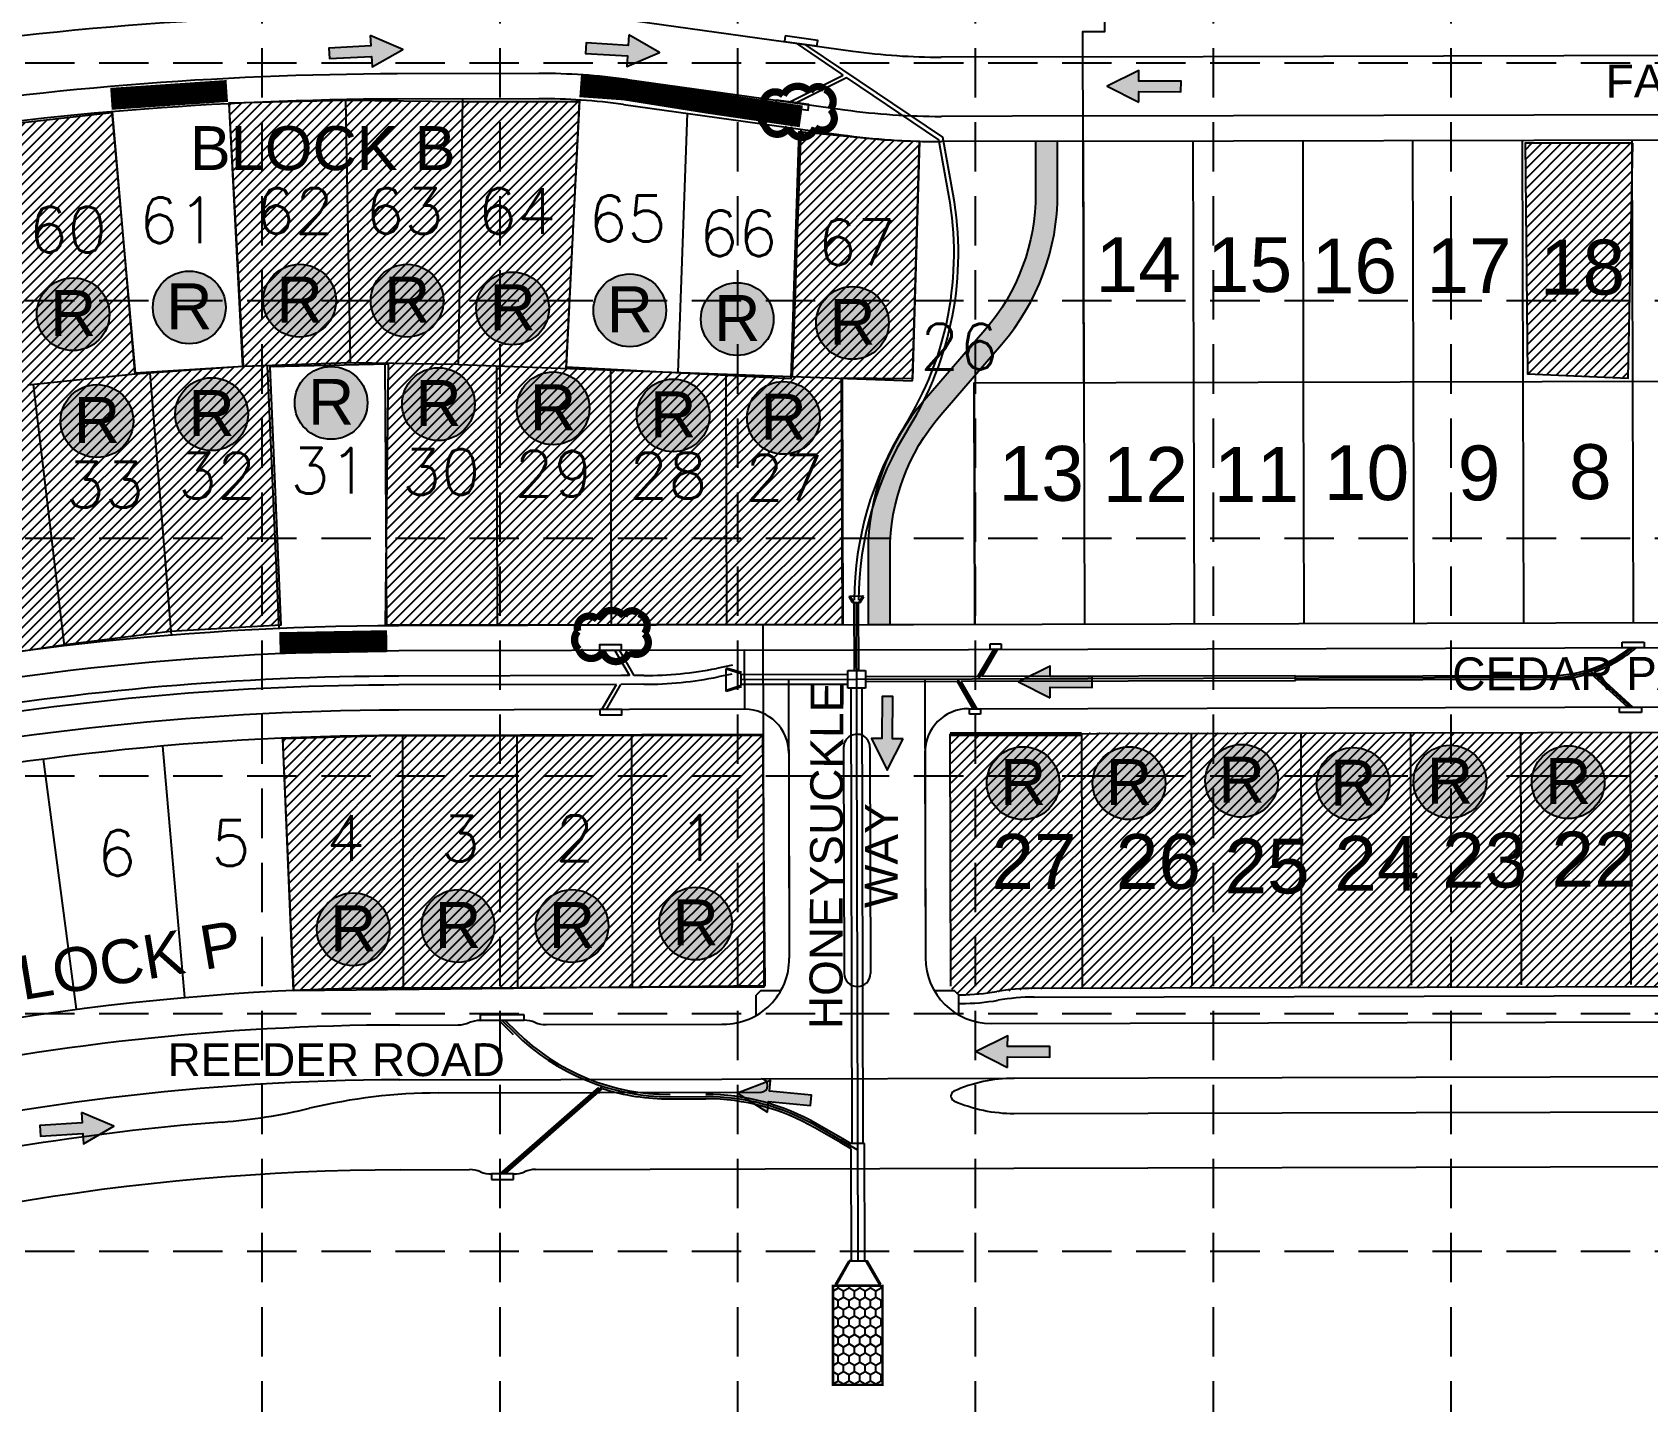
# Model space of a CAD drawing. Header units: feet. Extents: x 5163 to 12107, y -224 to 4120.
# Drawn here: x 7339 to 8075, y 1230 to 1854 of the extents above; entities that cross this region are included whole.
import ezdxf
from ezdxf.enums import TextEntityAlignment as Align

# ---------------------------------------------------------------- set-up
doc = ezdxf.new("R2010")
doc.units = ezdxf.units.FT
for name, pattern in [('2003004C-A$0$BOUNDARY2', [1.3125, 1, -0.0625, 0.0625, -0.0625, 0.0625, -0.0625]), ('ACAD_ISO02W100', [15, 12, -3]), ('HIDDEN', [0.375, 0.25, -0.125])]:
    doc.linetypes.add(name, pattern=pattern)
for name, color, linetype in [('04017_03 CA$0$3A-SD_INLETS', 1, 'Continuous'), ('2003004C-A$0$2-LOT', 15, 'Continuous'), ('2003004C-A$0$2-LOTNO', 15, 'Continuous'), ('2003004C-A$0$2-PVMT', 15, 'Continuous'), ('2003004C-A$0$2-ROW', 15, 'Continuous'), ('2003004C-A$0$2-SD', 15, 'Continuous'), ('2003004C-A$0$2-ST_NM', 15, 'Continuous'), ('2003004C-A$0$3A-BND', 6, '2003004C-A$0$BOUNDARY2'), ('2003004C-A$0$3A-LOT', 2, 'Continuous'), ('2003004C-A$0$3A-LOTNO', 7, 'Continuous'), ('2003004C-A$0$3A-PVMT', 4, 'Continuous'), ('2003004C-A$0$3A-ROW', 3, 'Continuous'), ('2003004C-A$0$3A-SD', 2, 'Continuous'), ('2003004C-A$0$COLOR-SIDEWALK', 35, 'Continuous'), ('2003004C-A$0$INFRA_EX_PVMT', 15, 'Continuous'), ('2003004C-A$0$INFRA_EX_SIDEWALK', 15, 'Continuous'), ('2003004C-A$0$INFRA_FUTURE_PVMT_REEDER', 15, 'Continuous'), ('ARROWS', 7, 'Continuous'), ('BASE', 7, 'Continuous'), ('EROSION BLANKET', 84, 'Continuous'), ('grid', 254, 'Continuous'), ('ROCK DAM', 1, 'Continuous'), ('ryland lots', 7, 'Continuous'), ('SODDED LOTS', 2, 'Continuous')]:
    doc.layers.add(name, color=color, linetype=linetype)
doc.styles.add('2003004C-A$0$L100', font='simplex', dxfattribs={"height": 4})
doc.styles.add('2003004C-A$0$Standard', font='txt')
doc.styles.add('ryland', font='ARIAL.TTF', dxfattribs={"height": 25})
doc.styles.get("Standard").update_dxf_attribs({"font": 'ARIAL.TTF'})
pattern_1 = [(45, (0, 0), (-2.245064030267288, 2.245064030267288), [])]

# ---------------------------------------------------------------- blocks, each defined once
blk = doc.blocks.new('2003004C-A$0$lota')
at = {"style": '2003004C-A$0$Standard'}
blk.add_attdef('LOTDES', text='', height=0.0833, dxfattribs=at).set_placement((0, 0), align=Align.CENTER)
at = {"style": '2003004C-A$0$Standard', "flags": 1}
for tag, p in [('LOTAINF', (-0.03768332663490526, -5.235306872464207e-07)), ('LOTAAC', (-0.03768332663490526, -3.433420090459549e-07)), ('LOTASF', (-0.03768332663490526, -1.631533308454891e-07))]:
    blk.add_attdef(tag, text='', height=1.051100610993672e-07, dxfattribs=at).set_placement(p, align=Align.CENTER)
blk = doc.blocks.new('RYLAND')
h = blk.add_hatch(color=81)
h.paths.add_polyline_path([(1.163803512038626, -1.047574358368308, 1), (-1.408206742229694, -1.047574358368308, 1)])
h.paths.add_polyline_path([(-1.347681687434942, -2.227609507270699), (1.104228271637368, -2.227609507270699), (1.104228271637368, 0.2098904927293006), (-1.347681687434942, 0.2098904927293006)], flags=25)
at = {"color": 5}
blk.add_circle((-0.1222016150955341, -1.047574358368308), 1.286005127134161, dxfattribs=at)
at = {"layer": 'BASE', "color": 5, "style": 'ryland'}
blk.add_text('R', height=1.625, dxfattribs=at).set_placement((-0.1217267078987874, -1.821359507270699), align=Align.CENTER)
blk = doc.blocks.new('arrow')
blk.add_lwpolyline([(-67.00679329302966, -25.35842018353742), (-59.3270347441985, -25.41938721699262), (-59.57091179542658, -56.1384215279777), (-51.89114823905948, -56.19938584448118), (-51.64727869913713, -25.48035696739953), (-43.96752265407486, -25.54132400085473), (-55.30425519266737, -2.410587189246144), (-67.00678578172392, -25.35840795725562)], close=True)
at = {"color": 254}
for points in [[(-43.96751955730906, -25.54132267721434), (-67.00679354271597, -25.35841771446121), (-55.30425158724847, -2.410596210431322), (-67.00679354271597, -25.35841771446121)], [(-59.57090883123692, -56.13841801592571), (-51.89115083610795, -56.19938633684342), (-59.32703554756517, -25.41938603537892), (-51.64727755243712, -25.48035435629663)]]:
    blk.add_solid(points, dxfattribs=at)
blk = doc.blocks.new('A$C70B151BA')
at = {"linetype": 'ACAD_ISO02W100'}
h = blk.add_hatch(dxfattribs=at)
h.set_pattern_fill('HONEY', color=240, scale=24.99999999993634, style=0)
h.set_pattern_definition([(0, (-731.7463080474809, -514.287040605398), (4.687499999988063, 2.706329374993108), [3.124999999992042, -6.249999999984084]), (120, (-731.7463080474809, -514.287040605398), (-4.687499989746124, 2.706329392732665), [3.12499999999204, -6.249999999984079]), (59.99999999999999, (-731.7463080474809, -514.287040605398), (1.024193820029108e-08, 5.412658767725773), [-6.249999999984085, 3.124999999992042])])
h.paths.add_polyline_path([(0.6250096286348708, 0.6249955584835334), (50.62500962850754, 0.6249955584835334), (50.62500962850754, 25.62499555841987), (0.6250096286348708, 25.62499555841987)])
at = {"color": 240, "linetype": 'Continuous', "const_width": 1.249999999996817}
blk.add_lwpolyline([(0.6250096286348708, 0.6249955584835334), (50.62500962850754, 0.6249955584835334), (50.62500962850754, 25.62499555841987), (0.6250096286348708, 25.62499555841987)], close=True, dxfattribs=at)
blk = doc.blocks.new('A$C2EAC1EE0')
at = {"color": 5, "const_width": 6.666666666666666}
blk.add_lwpolyline([(25.59826590347438, 42.92068926587672, 0.5205670505517462), (25.59826590347438, 42.92068926587672, 0.7651954600696135), (6.924983395667368, 33.52034667244152, 0.4178788784126488), (6.809309762840712, 16.60692038683192, 0.6649002420699669), (28.14854059827849, 13.34936974656739, 0.744833174426672), (52.21627637504935, 11.32865990132996, 0.9756416855879776), (67.20933476223945, 26.81631477985502, 0.5205670505517462), (63.47603881958275, 45.47411259466753, 0.5205670505517462), (49.78728156064972, 44.23025792900444, 0.5402640007904789), (25.59826590347438, 42.92068926587672)], format="xyb", close=True, dxfattribs=at)

msp = doc.modelspace()

# ---------------------------------------------------------------- hatches: boundary and pattern name
at = {"layer": '2003004C-A$0$COLOR-SIDEWALK', "linetype": 'Continuous'}
h = msp.add_hatch(color=7, dxfattribs=at)
edge = h.paths.add_edge_path()
edge.add_line((7795.895555653755, 1804.074297541913), (7795.955615923478, 1780.358110183348))
edge.add_arc((7700.955920556068, 1780.117527359243), 94.99999999997863, -40.79776101895328, 0.14509889661582065, ccw=False)
edge.add_line((7772.872876527865, 1718.045380274205), (7745.136324389285, 1685.909736629947))
edge.add_arc((7824.623486252916, 1617.303679325378), 105.0000000000617, 139.2022389810487, 180.1450988965974)
edge.add_line((7719.62382295201, 1617.037771993506), (7719.707792001485, 1583.880649694569))
edge.add_line((7719.707792001485, 1583.880649694569), (7729.707759934885, 1583.90597420236))
edge.add_line((7729.707759934885, 1583.90597420236), (7729.623790885409, 1617.063096501297))
edge.add_arc((7824.623486252902, 1617.303679325359), 95.00000000006128, 139.2022389810384, 180.1450988965899, ccw=False)
edge.add_line((7752.706530281052, 1679.375826410462), (7780.443082419602, 1711.51147005472))
edge.add_arc((7700.955920556112, 1780.117527359325), 104.9999999999787, 319.2022389809833, 360.1450988965657)
edge.add_line((7805.955583856936, 1780.383434691139), (7805.895523587154, 1804.099622049704))
edge.add_line((7805.895523587154, 1804.099622049704), (7795.895555653755, 1804.074297541913))
at = {"layer": 'SODDED LOTS', "linetype": 'Continuous'}
h = msp.add_hatch(dxfattribs=at)
h.set_pattern_fill('ANSI31', color=256, style=0)
h.set_pattern_definition(pattern_1)
h.paths.add_polyline_path([(7305.101022150395, 1567.808486913176), (7268.089448255605, 1804.589534233975), (7322.012996050054, 1811.325137557556), (7375.093992411346, 1817.218785408413), (7385.717028817284, 1698.594651015743), (7435.101528307185, 1701.606562078277), (7428.512254443793, 1821.610948359643), (7481.866498370646, 1822.795736545997), (7534.035072109249, 1822.203337395544), (7587.982123693893, 1822.203337395544), (7582.053882497972, 1701.354001734293), (7684.612570420022, 1696.022409380224), (7688.16950782122, 1808.578167049698), (7726.976899323226, 1804.73506239694), (7742.963829887949, 1804.082997508836), (7739.83054601868, 1695.813038169954), (7707.333565512099, 1696.134559524162), (7707.836839276499, 1583.900778363701), (7499.68588318987, 1583.583697297479), (7501.164774592622, 1702.583182685954), (7447.007542421872, 1701.309811260009), (7452.104700570982, 1583.522918959194), (7401.721006488982, 1580.700382639165), (7353.836725576441, 1574.591881491275), (7306.808439899231, 1567.453162728789)])
h = msp.add_hatch(dxfattribs=at)
h.set_pattern_fill('ANSI31', color=256, style=0)
h.set_pattern_definition(pattern_1)
h.paths.add_polyline_path([(8067.999939420255, 1803.188911639121), (8019.034191504483, 1803.188911639121), (8020.054310871668, 1698.192081762603), (8065.959700685884, 1696.153311902124)])
h = msp.add_hatch(dxfattribs=at)
h.set_pattern_fill('ANSI31', color=256, style=0)
h.set_pattern_definition(pattern_1)
h.paths.add_polyline_path([(7452.888794328288, 1531.814288638459), (7457.732312743037, 1417.142415135324), (7672.710433973445, 1419.376284574299), (7671.592696140675, 1533.30353493111), (7494.617642933599, 1532.931218300673)])
at = {"layer": 'SODDED LOTS', "linetype": 'Continuous', "ltscale": 20}
h = msp.add_hatch(dxfattribs=at)
h.set_pattern_fill('ANSI31', color=256, style=0)
h.set_pattern_definition(pattern_1)
h.paths.add_polyline_path([(8117.266332107771, 1418.995564860175), (7794.668030456291, 1417.884802467597), (7760.733055441349, 1414.874827423831), (7757.008834660053, 1418.372773759475), (7757.550063936214, 1534.729637475859), (8117.262308098318, 1534.5568825386), (8117.175791894319, 1430.400665692403)])

# ---------------------------------------------------------------- linework, layer by layer
at = {"linetype": 'Continuous', "const_width": 2}
msp.add_lwpolyline([(7756.943941586942, 1533.942919174326), (7816.923469097295, 1533.942919174326)], dxfattribs=at)
at = {"layer": '04017_03 CA$0$3A-SD_INLETS', "color": 5}
for points in [[(7681.81719136535, 1852.093376518118), (7681.472497992596, 1849.617253241959), (7696.329237649537, 1847.549093005291), (7696.67393102232, 1850.025216281458)], [(7677.749809566536, 1822.875121859397), (7677.405116193753, 1820.398998583238), (7692.261855850753, 1818.330838346563), (7692.606549223507, 1820.806961622737)], [(7597.317791316746, 1572.144059814207), (7607.317759250145, 1572.169384321969), (7607.311428123183, 1574.669376305326), (7597.311460189783, 1574.64405179755)], [(7597.392508187768, 1542.640374274808), (7607.392476121167, 1542.665698782585), (7607.386144994234, 1545.165690765934), (7597.386177060835, 1545.140366258172)]]:
    msp.add_lwpolyline(points, close=True, dxfattribs=at)
at = {"layer": '2003004C-A$0$2-LOT', "color": 7, "linetype": 'Continuous'}
for p, q in [((7817.624588099046, 1804.12932542339), (7817.903157684865, 1694.129678155841)), ((7867.624427766103, 1804.255947962396), (7867.902997351921, 1694.256300694848)), ((7917.624267433159, 1804.382570501402), (7917.902837018977, 1694.382923233854)), ((7967.624107100215, 1804.509193040409), (7967.902676686033, 1694.50954577286)), ((8017.623946767271, 1804.635815579415), (8017.90251635309, 1694.636168311867)), ((8067.623786434327, 1804.762438118421), (8067.902356020146, 1694.762790850873)), ((7767.903318017838, 1694.00305561698), (8437.901169556339, 1695.699797639507)), ((7767.903318017808, 1694.00305561701), (7768.181887603598, 1584.003408349454)), ((7817.903157684865, 1694.129678156001), (7818.181727270654, 1584.130030888446)), ((7867.902997351921, 1694.256300694993), (7868.18156693771, 1584.256653427437)), ((7917.902837018977, 1694.382923233985), (7918.181406604766, 1584.383275966429)), ((7967.902676686033, 1694.509545772977), (7968.181246271823, 1584.509898505421)), ((8017.90251635309, 1694.636168311969), (8018.181085938879, 1584.636521044413)), ((8067.902356020146, 1694.76279085096), (8068.180925605935, 1584.763143583405)), ((7817.247885998106, 1419.127136873416), (7816.956654158363, 1534.126768107672)), ((7867.247725665162, 1419.253759412415), (7866.956493825419, 1534.253390646671)), ((7917.247565332218, 1419.380381951407), (7916.956333492475, 1534.380013185662)), ((7967.247404999274, 1419.507004490399), (7966.956173159531, 1534.506635724654)), ((8017.247244666331, 1419.633627029398), (8016.956012826588, 1534.633258263653)), ((8067.247084333387, 1419.760249568397), (8066.955852493644, 1534.759880802652))]:
    msp.add_line(p, q, dxfattribs=at)
at = {"layer": '2003004C-A$0$2-PVMT', "color": 7, "linetype": 'Continuous'}
for p, q in [((7817.527088744013, 1842.629201967175), (8429.025127872126, 1844.177795619078)), ((7817.595464915066, 1815.629288546945), (8429.09350404318, 1817.177882198856)), ((7663.359647025471, 1572.237913456578), (7765.359319946321, 1572.496223436145)), ((7663.428023196524, 1545.238000036356), (7663.359647025471, 1572.237913456585)), ((7765.359319946321, 1572.496223436145), (8429.708889582747, 1574.178661416903)), ((7683.393770977826, 1558.788605762093), (7683.715392226877, 1431.789013007845)), ((7745.393572164961, 1558.945617710444), (7745.715193413955, 1431.946024956211)), ((7765.427696117287, 1545.496310015937), (8415.566456855508, 1547.142759707203)), ((7683.478608078964, 1525.288713185124), (7683.715392226877, 1431.789013007845)), ((7708.472196785471, 1527.852016438002), (7708.733039215789, 1424.852346723841)), ((7708.472196785471, 1527.852016438002), (7708.733039215789, 1424.852346723841)), ((7720.472158305667, 1527.882405847362), (7720.733000735985, 1424.882736133201)), ((7720.472158305667, 1527.882405847362), (7720.733000735985, 1424.882736133201)), ((7745.47840926607, 1525.445725133519), (7745.715193413955, 1431.946024956211))]:
    msp.add_line(p, q, dxfattribs=at)
for centre, radius, start, end in [((7765.478345132899, 1525.496374149108), 20, 90.14509889622846, 180.1450988966454), ((7663.478672212135, 1525.238064169527), 20, 0.1450988966453493, 90.14509889622846), ((7714.472177545569, 1527.867211142686), 6.000000000049676, 0.1450988966453493, 180.1450988966454), ((7714.472177545569, 1527.867211142686), 6.000000000049676, 0.1450988966453493, 180.1450988966454), ((7714.733019975887, 1424.867541428524), 6.000000000049667, 180.1450988966454, 0.1450988966453493), ((7714.733019975887, 1424.867541428524), 6.000000000049667, 180.1450988966454, 0.1450988966453493)]:
    msp.add_arc(centre, radius, start, end, dxfattribs=at)
at = {"layer": '2003004C-A$0$2-ROW', "color": 7, "linetype": 'Continuous'}
for p, q in [((7817.624588099046, 1804.129325423521), (8437.62259997055, 1805.699444907063)), ((7681.830464518251, 1583.784726919446), (8438.179739142128, 1585.700150371951)), ((7672.248350963637, 1418.759931510285), (7671.957119123894, 1533.759562744541)), ((7756.956846557878, 1533.974821060881), (8418.306425814284, 1535.649661689291)), ((7757.24807839765, 1418.975189826619), (7756.956846557907, 1533.974821060874)), ((7757.24807839765, 1418.975189826619), (7756.956846557907, 1533.974821060874))]:
    msp.add_line(p, q, dxfattribs=at)
at = {"layer": '2003004C-A$0$2-SD', "color": 5, "linetype": 'Continuous'}
for p, q in [((7710.94580186886, 1596.634894486604), (7711.392447757098, 1596.859633113723)), ((7712.555041405722, 1593.862567714335), (7710.94580186886, 1596.634894486604)), ((7711.392447757098, 1596.859633113723), (7717.202429126424, 1596.874346652752)), ((7713.105935017054, 1593.907712970096), (7711.392447757098, 1596.859633113723)), ((7712.555041405722, 1593.862567714335), (7716.055030182411, 1593.871431292086)), ((7713.105935017054, 1593.907712970096), (7715.503914981644, 1593.913785755758)), ((7713.383544974902, 1562.864566458862), (7713.305039000727, 1593.86446705243)), ((7715.06477102809, 1293.8679615008), (7714.305035794066, 1593.866999503211)), ((7715.383538561582, 1562.869631360416), (7715.305032587406, 1593.869531953991)), ((7715.503914981644, 1593.913785755758), (7717.202429126453, 1596.874346652665)), ((7716.055030182411, 1593.871431292006), (7717.650207561121, 1596.651873118368)), ((7717.650207561092, 1596.651873118462), (7717.202429126424, 1596.874346652752)), ((7775.204657214024, 1575.021164364807), (7780.204641180724, 1575.033826618703)), ((7775.210988340958, 1572.521172381457), (7775.204657214024, 1575.021164364807)), ((7780.204641180724, 1575.033826618703), (7780.210972307657, 1572.533834635353)), ((8063.203733696253, 1575.750510189413), (8073.203701629653, 1575.775834697211)), ((8063.210064823215, 1573.250518206063), (8063.203733696253, 1575.750510189413)), ((8073.203701629653, 1575.775834697211), (8073.210032756615, 1573.275842713861)), ((7769.653400438168, 1560.132058335963), (7776.84264854365, 1572.525304493865)), ((7769.868164209271, 1559.007598608863), (7777.710980324307, 1572.527503508405)), ((7771.39006399957, 1560.136456365057), (7778.579312104965, 1572.529702522945)), ((7780.210972307657, 1572.533834635353), (7775.210988340958, 1572.521172381457)), ((8073.210032756615, 1573.275842713861), (8063.210064823215, 1573.250518206063)), ((7655.116339108528, 1564.036676898715), (7654.893865574239, 1563.588898464062)), ((7654.893865574239, 1553.838898464062), (7654.893865574239, 1563.588898464062)), ((7661.84330737358, 1561.412348471291), (7654.893865574239, 1563.588898464062)), ((7661.885609455931, 1561.984147648684), (7655.116339108528, 1564.036676898715)), ((7661.856872748933, 1556.055746079932), (7661.84330737358, 1561.412348471291)), ((7710.387986383808, 1561.106974718154), (7661.888141906733, 1560.984150855336)), ((7710.383554594911, 1562.85696910652), (7718.383528941631, 1562.877228712758)), ((7710.403814201156, 1554.856994759786), (7710.383554594941, 1562.85696910652)), ((7718.383528941631, 1562.877228712758), (7718.403788547876, 1554.877254366023)), ((7914.390181232564, 1560.498598284845), (7771.390063999599, 1560.136456365064)), ((7914.39587924676, 1558.248605499713), (7914.390181232535, 1560.49859828475)), ((8030.324468590756, 1560.542196300987), (7914.390814345243, 1560.248599086415)), ((8048.778902851744, 1561.704513194069), (8065.813365567039, 1546.257024378137)), ((8048.854123884405, 1562.648759435033), (8066.926729309664, 1546.259843926069)), ((8050.407376698451, 1562.252671096969), (8068.040093052317, 1546.262663473979)), ((7661.856872748933, 1556.055746079932), (7654.893865574239, 1553.838898464062)), ((7655.118604201358, 1553.392252575824), (7654.893865574239, 1553.838898464062)), ((7661.902070386015, 1555.484168491959), (7655.118604201358, 1553.392252575824)), ((7714.393671571393, 1558.867111736261), (7661.893839920987, 1558.734158070321)), ((7710.399382412288, 1556.606989148124), (7661.899537935242, 1556.484165285307)), ((7718.403788547876, 1554.877254366023), (7710.403814201156, 1554.856994759786)), ((7712.429299813695, 1347.358739845062), (7711.903809391137, 1554.860793435953)), ((8030.32668448519, 1559.667199106814), (7714.393671571364, 1558.867111736268)), ((7717.429283780395, 1347.371402098965), (7716.903793357837, 1554.873455689856)), ((7769.653400438139, 1560.13205833597), (7718.390809737612, 1560.002237931883)), ((7760.159128915751, 1557.858007268529), (7718.396507751895, 1557.752245146869)), ((7760.159128915751, 1557.858007268536), (7767.411055177974, 1545.501332791238)), ((7760.368194672541, 1558.983540326539), (7768.279386958631, 1545.503531805793)), ((7914.395879246731, 1558.24860549975), (7761.895792477095, 1557.862405297616)), ((7761.895792477066, 1557.862405297637), (7769.147718739317, 1545.505730820325)), ((8030.328900379624, 1558.792201912642), (7914.39524613411, 1558.49860469807)), ((7765.779394975281, 1545.497200678845), (7770.779378941981, 1545.50986293274)), ((7765.785726102244, 1542.997208695495), (7765.779394975281, 1545.497200678845)), ((7770.779378941981, 1545.50986293274), (7770.785710068943, 1543.009870949383)), ((8061.926745342964, 1546.247181672166), (8071.926713276363, 1546.272506179965)), ((8061.933076469926, 1543.747189688816), (8061.926745342964, 1546.247181672166)), ((8071.926713276363, 1546.272506179965), (8071.933044403326, 1543.772514196615)), ((7770.785710068943, 1543.009870949383), (7765.785726102244, 1542.997208695495)), ((8071.933044403326, 1543.772514196615), (8061.933076469926, 1543.747189688816)), ((7562.899950911786, 1405.982971098027), (7542.900015044928, 1405.932322082503)), ((7542.900015044928, 1405.932322082503), (7542.906346171891, 1403.432330099124)), ((7562.906282038748, 1403.482979114706), (7562.899950911786, 1405.982971098027)), ((7542.906346171891, 1403.432330099124), (7562.906282038748, 1403.482979114706)), ((7551.492105077865, 1403.454073180677), (7557.926122121513, 1397.052561585646)), ((7552.906314105348, 1403.4576546069), (7558.631435922143, 1397.761456812492)), ((7554.320523132803, 1403.461236033152), (7559.336749722774, 1398.470352039338)), ((7551.941658594296, 1333.454987189551), (7595.95857767202, 1371.98893875628)), ((7553.083585659653, 1333.457879072899), (7596.452595143288, 1371.424627903893)), ((7554.225512725039, 1333.46077095627), (7596.946612614527, 1370.860317051498)), ((7595.95857767202, 1371.98893875628), (7597.006789756066, 1372.906580302384)), ((7596.946612614527, 1370.860317051498), (7595.958577672049, 1371.98893875628)), ((7596.452595143288, 1371.424627903893), (7598.709838552808, 1373.40069778882)), ((7596.946612614527, 1370.860317051498), (7598.665755083464, 1372.365314539333)), ((7629.416061062686, 1368.651300163088), (7645.712082384242, 1368.692569167324)), ((7629.418593513459, 1367.651303369748), (7645.714614835015, 1367.692572373984)), ((7707.100894766103, 1347.725661372715), (7695.387854390952, 1354.474087259994)), ((7707.600112209824, 1348.5921381144), (7695.887071834673, 1355.340564001679)), ((7708.099329653545, 1349.458614856085), (7696.386289278395, 1356.207040743364)), ((7708.099329653545, 1349.458614856092), (7707.100894766103, 1347.725661372722)), ((7711.935422897339, 1344.940265459372), (7707.100894766103, 1347.725661372722)), ((7714.936889149394, 1344.365080591968), (7707.600112209824, 1348.592138114407)), ((7711.929568939144, 1347.251836332194), (7708.099329653545, 1349.458614856092)), ((7717.929282177036, 1347.372668324351), (7711.929301417025, 1347.357473619668)), ((7711.929568939144, 1347.251836332194), (7711.929301417025, 1347.357473619668)), ((7718.06476140811, 1293.875558853142), (7717.929282177036, 1347.372668324351)), ((7712.06478064807, 1293.860364148459), (7711.935422897339, 1344.940265459372)), ((7558.083569626353, 1333.470541326795), (7548.083601692924, 1333.445216819033)), ((7548.083601692924, 1333.445216819033), (7548.089932819857, 1330.945224835654)), ((7558.089900753257, 1330.970549343474), (7558.083569626353, 1333.470541326795)), ((7548.089932819857, 1330.945224835654), (7558.089900753257, 1330.970549343474)), ((7704.798145823384, 1283.090408648131), (7710.92816848823, 1293.85748572489)), ((7705.232659604342, 1282.843026809358), (7711.481548816664, 1293.818887009562)), ((7710.92816848823, 1293.85748572489), (7719.201373567892, 1293.878437276726)), ((7711.481548816664, 1293.818887009562), (7710.92816848823, 1293.85748572489)), ((7711.481548816664, 1293.818887009562), (7718.648195835558, 1293.837036248588)), ((7718.648195835558, 1293.837036248617), (7719.201373567921, 1293.878437276755)), ((7724.952596369054, 1282.892966738793), (7718.648195835558, 1293.837036248588)), ((7725.385851616011, 1283.142546166964), (7719.201373567892, 1293.878437276726)), ((7705.232659604342, 1282.843026809358), (7704.798145823384, 1283.090408648131)), ((7705.232659604342, 1282.843026809358), (7724.952596369025, 1282.892966738735)), ((7724.952596369054, 1282.892966738793), (7725.385851616011, 1283.142546166964))]:
    msp.add_line(p, q, dxfattribs=at)
for centre, radius, start, end in [((8030.174737438414, 1619.667006707299), 59.125, 270.1450988962285, 308.2883192703874), ((8030.174737438414, 1619.667006707299), 60, 270.1450988962285, 309.3400663224656), ((8030.174737438414, 1619.667006707299), 60.875, 289.412304429388, 310.3393871603635), ((8030.174737438414, 1619.667006707299), 60.875, 270.1450988962285, 287.795021583599), ((7629.162815984717, 1468.65097949723), 99, 225.145098895657, 270.1450988962285), ((7629.162815984717, 1468.65097949723), 100, 225.145098895657, 270.1450988962285), ((7629.162815984717, 1468.65097949723), 101, 252.4251716528207, 270.1450988962285), ((7645.965327462211, 1268.692889833183), 101, 60.05176001545028, 90.14509889622846), ((7645.965327462211, 1268.692889833183), 100, 60.05176001545028, 90.14509889622846), ((7645.965327462211, 1268.692889833183), 99, 60.05176001545028, 90.14509889622846)]:
    msp.add_arc(centre, radius, start, end, dxfattribs=at)
at = {"layer": '2003004C-A$0$3A-BND', "color": 7, "linetype": 'Continuous'}
msp.add_lwpolyline([(6260.923554798058, 1780.05236986508), (6843.909468744416, 1206.432668465037, -0.1547871269569299), (7506.194829990156, 1418.339407793159), (7672.248350963666, 1418.759931510285), (7671.83049658488, 1583.759402411648), (7768.181887603598, 1584.003408349417), (7767.903318017838, 1694.00305561698), (7817.903157684865, 1694.129678155841), (7817.497965560062, 1854.129165090599), (7827.49793349352, 1854.154489598288), (7827.219363907672, 1964.154136865953), (7856.503425144474, 1964.228297547634), (7856.098233019788, 2124.227784482093), (7906.813915250154, 2124.356219863046), (7906.130153539503, 2394.355354065148), (7976.129929073475, 2394.532625619759), (7975.446167362941, 2664.531759821926)], format="xyb", dxfattribs=at)
at = {"layer": '2003004C-A$0$3A-LOT', "color": 7, "linetype": 'Continuous'}
for p, q in [((7434.703628962627, 1701.412917998401), (7428.481731867912, 1821.251509430978)), ((7483.815396883001, 1703.120195667136), (7481.700407210214, 1823.101555963993)), ((7532.943799327826, 1702.361277268275), (7534.951222802396, 1823.128316571987)), ((7582.025904643117, 1700.615278137775), (7588.252361716761, 1822.915516390472)), ((7385.679115039005, 1698.025060288863), (7375.357607023878, 1817.580346547118)), ((7637.192696388985, 1816.841908114577), (7632.993666507391, 1698.802200493134)), ((7688.969189724448, 1809.63426450071), (7684.960796251369, 1696.953572306455)), ((7739.926029634458, 1694.998292493612), (7743.013979285868, 1804.09481629065)), ((7434.703628962627, 1701.412917998401), (7385.679115039005, 1698.025060288863)), ((7483.815396883001, 1703.120195667136), (7434.703628962627, 1701.412917998401)), ((7451.296566335135, 1582.071734326513), (7446.027638893778, 1701.806575773197)), ((7532.943799327826, 1702.361277268275), (7483.815396883001, 1703.120195667136)), ((7500.345157438191, 1583.313904067472), (7499.548476531549, 1702.877156548791)), ((7532.943799327826, 1702.361277268275), (7739.926029634458, 1694.998292493612)), ((7550.259712274652, 1701.745297803769), (7550.559284460032, 1583.452288051099)), ((7385.679115039005, 1698.025060288863), (7336.79934681172, 1692.960595524317)), ((7353.50899380655, 1574.1050240927), (7339.314782681526, 1693.22122148046)), ((7402.328455120325, 1579.000682566402), (7392.592668569792, 1698.502824039177)), ((7602.264563994599, 1699.895327732156), (7602.55911771371, 1583.583975491652)), ((7654.769462365744, 1698.027569486781), (7655.058949364204, 1583.716929157585)), ((7707.774407388002, 1696.142023067638), (7708.058779411309, 1583.851149048911)), ((7458.046733487776, 1417.208985809557), (7452.940691997879, 1532.095574845443)), ((7507.88887801001, 1418.343697900164), (7507.597646170325, 1533.343329134397)), ((7560.068710686552, 1418.475841181855), (7559.777478846867, 1533.475472416088)), ((7612.248543363094, 1418.607984463546), (7611.957311523409, 1533.60761569778)), ((7408.393584987323, 1413.924510343204), (7398.32222864739, 1528.482651832448)), ((7358.929594391171, 1408.49514771199), (7343.911838991626, 1522.510352938116))]:
    msp.add_line(p, q, dxfattribs=at)
at = {"layer": '2003004C-A$0$3A-PVMT', "color": 7, "linetype": 'Continuous'}
for p, q in [((7613.52382134489, 1859.008025356801), (7712.707479242905, 1845.200978714638)), ((7817.527088744013, 1842.629201967167), (7752.934886912233, 1842.465624870703)), ((7569.573725249531, 1835.001247818174), (7505.140064240055, 1834.838072219834)), ((7609.801132918859, 1832.26589397424), (7708.984790816874, 1818.458847332076)), ((7817.595464915066, 1815.629288546945), (7753.003263083287, 1815.465711450481)), ((7663.359647025471, 1572.237913456578), (7505.806098795088, 1571.838915571039)), ((7663.428023196524, 1545.238000036356), (7505.874474966142, 1544.839002150817))]:
    msp.add_line(p, q, dxfattribs=at)
for centre, radius, start, end in [((7509.107148386742, 268.3430954505675), 1593.500000000038, 90.14509889622846, 108.9310648958289), ((7752.209339763736, 2128.964706163002), 286.4999999999562, 262.0749638519302, 270.1450988962285), ((7509.107148386742, 268.3430954505675), 1566.499999999994, 90.14509889622846, 108.1478459195259), ((7570.299272398028, 1548.502166525868), 286.5, 82.0749638519302, 90.14509889622846), ((7752.209339763736, 2128.964706163009), 313.5, 262.0749638519302, 270.1450988962285), ((7509.107148386742, 268.3430954505675), 1303.499999999994, 90.14509889622846, 116.467189576845), ((7509.107148386742, 268.3430954505675), 1276.499999999994, 90.14509889622846, 115.510251212243)]:
    msp.add_arc(centre, radius, start, end, dxfattribs=at)
at = {"layer": '2003004C-A$0$3A-ROW', "color": 7, "linetype": 'Continuous'}
for p, q in [((7569.602848433395, 1823.501284694757), (7505.169187423657, 1823.33810909641)), ((7608.21554340396, 1820.875726903898), (7707.39920130212, 1807.06868026172)), ((7817.624588098988, 1804.129325423513), (7753.032386267383, 1803.965748327064)), ((7681.830464518251, 1583.784726919446), (7505.776975611108, 1583.338878694456)), ((7671.957119123894, 1533.759562744563), (7505.903598150151, 1533.3390390274))]:
    msp.add_line(p, q, dxfattribs=at)
for centre, radius, start, end in [((7509.107148386742, 268.3430954505675), 1604.999999999994, 90.14509889622846, 109.1185088359397), ((7509.107148386742, 268.3430954505675), 1554.999999999994, 90.14509889622846, 108.2497411142912), ((7570.299272397941, 1548.502166525876), 275, 82.0749638519302, 90.14509889622846), ((7752.209339763795, 2128.964706163009), 325, 262.0749638519302, 270.1450988962285), ((7509.107148386742, 268.3430954505675), 1314.999999999994, 90.14509889622846, 116.7310945633854), ((7509.107148386742, 268.3430954505675), 1264.999999999994, 90.14509889622846, 116.0075435687108)]:
    msp.add_arc(centre, radius, start, end, dxfattribs=at)
at = {"layer": '2003004C-A$0$3A-SD', "color": 5, "linetype": 'Continuous'}
for p, q in [((7707.069663629547, 1835.187461068192), (7686.971659554198, 1848.783581638811)), ((7708.05022540479, 1836.636943253339), (7690.904072660778, 1848.23616271589)), ((7683.688201895071, 1821.980306315672), (7708.189476870175, 1834.279001431649)), ((7686.742153467814, 1821.555175273919), (7709.851060109009, 1833.154955184655)), ((7708.189476870175, 1834.279001431649), (7706.999623502779, 1835.083926626408)), ((7753.699147144449, 1805.906770648486), (7708.120265531586, 1836.74047769513)), ((7751.880106958561, 1804.722679706356), (7709.851060109009, 1833.154955184655)), ((7756.429231721966, 1779.443870116163), (7751.880106958561, 1804.722679706356)), ((7758.397612772067, 1779.798096091363), (7753.699147144449, 1805.906770648486)), ((7604.279229175765, 1572.088294726535), (7610.947859164706, 1560.6051458812)), ((7606.299948638189, 1572.093412115515), (7612.968578627129, 1560.610263270188)), ((7607.112934971548, 1560.595434093302), (7505.835221979069, 1560.338952447608)), ((7610.947859164706, 1560.6051458812), (7607.112934971548, 1560.595434093302)), ((7617.422449405858, 1560.621542514891), (7612.968578627129, 1560.610263270188)), ((7657.886680494295, 1565.357078660694), (7650.496441565076, 1563.897863994316)), ((7657.562731810758, 1561.215885716207), (7651.271287949901, 1559.973629918743)), ((7604.958008207788, 1556.589964003171), (7505.845351782162, 1556.338965274248)), ((7598.345451697416, 1545.069400938846), (7604.958008207817, 1556.589964003164)), ((7600.366171159782, 1545.074518327827), (7606.978727670183, 1556.595081392152)), ((7617.432579208951, 1556.621555341531), (7606.978727670183, 1556.595081392137))]:
    msp.add_line(p, q, dxfattribs=at)
for centre, radius, start, end in [((7609.78484348752, 1753.054034964094), 149, 328.0379645304441, 10.2016444436675), ((7609.78484348752, 1753.054034964094), 151, 328.0379645304441, 10.2016444436675), ((7864.304554795264, 1594.246867120077), 151, 148.0379645304441, 179.7042813685091), ((7864.304554795264, 1594.246867120077), 149, 148.0379645304441, 179.7042813685091), ((7509.107148386596, 268.3430954504802), 1292.000000000068, 90.14509889622846, 99.72931874742964), ((7616.984335420915, 1733.620987762952), 173, 270.1450988962285, 281.1694684548761), ((7509.107148386596, 268.3430954504802), 1288.000000000068, 90.14509889622846, 99.9041230071381), ((7616.984335420915, 1733.620987762952), 177, 270.1450988962285, 281.1694684548761)]:
    msp.add_arc(centre, radius, start, end, dxfattribs=at)
at = {"layer": '2003004C-A$0$COLOR-SIDEWALK', "color": 7, "linetype": 'Continuous'}
msp.add_lwpolyline([(7795.895555653755, 1804.074297541913), (7795.955615923478, 1780.358110183348, -0.1805719958010819), (7772.872876527865, 1718.045380274205), (7745.136324389285, 1685.909736629947, 0.1805719958009901), (7719.62382295201, 1617.037771993506), (7719.707792001485, 1583.880649694569), (7729.707759934885, 1583.90597420236), (7729.623790885409, 1617.063096501297, -0.1805719958010021), (7752.706530281052, 1679.375826410462), (7780.443082419602, 1711.51147005472, 0.1805719958011419), (7805.955583856936, 1780.383434691139), (7805.895523587154, 1804.099622049704)], format="xyb", close=True, dxfattribs=at)
at = {"layer": '2003004C-A$0$INFRA_EX_PVMT', "color": 7, "linetype": 'Continuous'}
for p, q in [((7506.237881653098, 1401.33946230646), (7532.911443296209, 1401.407012005075)), ((7562.906282038748, 1403.482979114677), (7542.906346171891, 1403.432330099153)), ((7572.911314873811, 1401.508310035839), (7652.911058340716, 1401.710906098248)), ((7652.911058340716, 1401.710906098248), (7653.791461950052, 1401.713135684207)), ((7775.791070737585, 1402.022094679356), (8603.140117688745, 1404.117322137259)), ((7506.301192922605, 1376.339542472822), (7652.974369610252, 1376.71098626461)), ((7652.974369610252, 1376.71098626461), (7670.854718706338, 1376.756267513825)), ((7670.854718706338, 1376.756267513825), (7786.15434897854, 1377.04825908882)), ((7786.15434897854, 1377.04825908882), (8585.686411377334, 1379.073041176591))]:
    msp.add_line(p, q, dxfattribs=at)
for centre, radius, start, end in [((7653.715488426649, 1431.71303948445), 30, 270.1450988962285, 0.1450988966453493), ((7775.715097214183, 1432.021998479599), 30, 180.1450988966454, 270.1450988962285), ((7509.107148386742, 268.3430954505748), 1133.000000000106, 90.14509889622846, 114.53654984933), ((7532.878521436069, 1414.406970318523), 13, 270.1450988962285, 292.764963526893), ((7542.939268032031, 1390.432371785704), 13, 90.14509889622846, 112.7649635268931), ((7562.939203898801, 1390.483020801243), 13, 67.52523394818805, 90.14509889622846), ((7572.878393013671, 1414.508268349156), 13, 247.5252339481881, 270.1450988962285), ((7509.107148386742, 268.3430954505748), 1108, 90.14509889622846, 117.4742374166418)]:
    msp.add_arc(centre, radius, start, end, dxfattribs=at)
at = {"layer": '2003004C-A$0$INFRA_EX_SIDEWALK', "color": 7, "linetype": 'Continuous'}
for p, q in [((7670.605674205988, 1416.89719544095), (7668.616689288552, 1414.898110900976)), ((7668.640011371579, 1405.6888466081), (7668.616689288552, 1414.898110900976)), ((7679.814938498428, 1416.920517523977), (7670.605674206017, 1416.897195440979)), ((7749.690904337825, 1417.097475534647), (7758.900168630702, 1417.120797617696)), ((7760.899253170675, 1415.131812700238), (7758.900168630702, 1417.120797617696)), ((7760.899253170675, 1415.131812700223), (7761.899249964015, 1415.134345150975)), ((7760.922575253731, 1405.92254840782), (7760.899253170704, 1415.131812700231)), ((7795.209875312052, 1418.071323310425), (8583.640274831268, 1420.067990893222)), ((7795.220005115261, 1414.071336137065), (8583.65040463439, 1416.068003719847)), ((7760.909382973681, 1411.131825526856), (7761.909379767021, 1411.134357977608))]:
    msp.add_line(p, q, dxfattribs=at)
for centre, radius, start, end in [((7761.65613469205, 1511.134037311756), 96, 270.1450988945609, 279.9323116987277), ((7795.463120390079, 1318.071643976284), 100, 90.14509889622846, 99.93231169872769), ((7795.463120390108, 1318.071643976291), 96, 90.14509889622846, 99.93231169872769), ((7761.65613469205, 1511.134037311756), 100, 270.1450988945609, 279.9323116987277)]:
    msp.add_arc(centre, radius, start, end, dxfattribs=at)
at = {"layer": '2003004C-A$0$INFRA_FUTURE_PVMT_REEDER', "color": 7, "linetype": 'Continuous'}
for p, q in [((7670.854718706338, 1376.756267513825), (7786.154348978482, 1377.04825908882)), ((7523.870384789858, 1370.38401648913), (7670.869913411007, 1370.756286753771)), ((7786.194868190971, 1361.048310395206), (8360.245971172699, 1362.502071220362)), ((7506.405023404601, 1335.339673945717), (7538.078568855475, 1335.419885897812)), ((7558.083569626353, 1333.470541326795), (7548.083601692924, 1333.445216819033)), ((7568.078472566471, 1335.495859420982), (7724.95837602875, 1335.893151328833)), ((7724.95837602875, 1335.893151328812), (8605.790177726187, 1338.12382166498))]:
    msp.add_line(p, q, dxfattribs=at)
for centre, radius, start, end in [((7670.862316058687, 1373.756277133798), 3.000000000002678, 270.1450988962285, 90.14509889622846), ((7786.32655563156, 1309.048477141609), 68, 90.14509889622846, 114.0155631269524), ((7524.516159738734, 1115.384834187076), 255, 90.14509889622846, 103.4602592805982), ((7759.874692919897, 1368.981681286503), 2.5, 119.290688865392, 240.9995089301258), ((7405.803018199105, 1611.375953085182), 255, 274.3984470908191, 283.4602592805982), ((7786.022661537951, 1429.048092342426), 68, 246.2746346661517, 270.1450988962285), ((7509.107148386742, 268.3430954505748), 1092, 94.39844709081912, 114.0644895172898), ((7509.107148386742, 268.3430954505748), 1066.999999999894, 90.14509889622846, 128.9756745581484), ((7538.111490715615, 1322.419927584458), 13, 67.52523394292797, 90.14509889622846), ((7548.050679832842, 1346.445175132481), 13, 247.525233942928, 270.1450988962285), ((7558.050647766271, 1346.470499640229), 13, 270.1450988962285, 292.764963657121), ((7568.111394426611, 1322.495901107526), 13, 90.14509889622846, 112.764963657121)]:
    msp.add_arc(centre, radius, start, end, dxfattribs=at)
at = {"layer": 'EROSION BLANKET', "linetype": 'Continuous', "const_width": 10}
for points in [[(7689.180898536204, 1815.445299997355), (7646.054844687304, 1821.761523683668), (7608.877201615604, 1827.706199445434), (7588.429520640431, 1829.192370914514)], [(7427.673964916972, 1827.036120541607), (7374.670884903222, 1823.444959245206)], [(7500.565224717645, 1576.278308245133), (7451.450621104815, 1575.389404489878)]]:
    msp.add_lwpolyline(points, dxfattribs=at)
at = {"layer": 'grid', "color": 252, "linetype": 'HIDDEN', "ltscale": 90}
for p, q in [((7443.448919192688, 4006.573795112213), (7443.448919192688, 214.4286587880489)), ((7551.782252526053, 4006.573795112213), (7551.782252526053, 214.4286587880489)), ((7660.11558585937, 4006.573795112213), (7660.11558585937, 214.4286587880489)), ((7768.448919192688, 4006.573795112213), (7768.448919192688, 214.4286587880489)), ((7876.782252526053, 4006.573795112213), (7876.782252526053, 214.4286587880489)), ((7985.11558585937, 4006.573795112213), (7985.11558585937, 214.4286587880489)), ((5276.782252526053, 1839.907128445549), (11993.44891919269, 1839.907128445549)), ((5276.782252526053, 1731.573795112214), (11993.44891919269, 1731.573795112214)), ((5276.782252526053, 1623.240461778884), (11993.44891919269, 1623.240461778884)), ((5276.782252526053, 1514.907128445549), (11993.44891919269, 1514.907128445549)), ((5276.782252526053, 1406.573795112214), (11993.44891919269, 1406.573795112214)), ((5276.782252526053, 1298.240461778884), (11993.44891919269, 1298.240461778884))]:
    msp.add_line(p, q, dxfattribs=at)
at = {"layer": 'SODDED LOTS', "linetype": 'Continuous'}
msp.add_lwpolyline([(7322.012996050054, 1811.325137557556), (7375.093992411346, 1817.218785408413), (7385.717028817284, 1698.594651015743), (7435.101528307185, 1701.606562078277), (7428.512254443793, 1821.610948359643), (7481.866498370646, 1822.795736545997), (7534.035072109249, 1822.203337395544), (7587.982123693893, 1822.203337395544), (7582.053882497972, 1701.354001734293), (7684.612570420022, 1696.022409380224), (7688.16950782122, 1808.578167049698), (7726.976899323226, 1804.73506239694), (7742.963829887949, 1804.082997508836), (7739.83054601868, 1695.813038169954), (7707.333565512099, 1696.134559524162), (7707.836839276499, 1583.900778363701), (7499.68588318987, 1583.583697297479), (7501.164774592622, 1702.583182685954), (7447.007542421872, 1701.309811260009), (7452.104700570982, 1583.522918959194), (7401.721006488982, 1580.700382639165), (7353.836725576441, 1574.591881491275), (7306.808439899231, 1567.453162728789)], dxfattribs=at)
for points in [[(8067.999939420255, 1803.188911639121), (8019.034191504483, 1803.188911639121), (8020.054310871668, 1698.192081762603), (8065.959700685884, 1696.153311902124)], [(7452.888794328288, 1531.814288638459), (7457.732312743037, 1417.142415135324), (7672.710433973445, 1419.376284574299), (7671.592696140675, 1533.30353493111), (7494.617642933599, 1532.931218300673)]]:
    msp.add_lwpolyline(points, close=True, dxfattribs=at)

# ---------------------------------------------------------------- block references
at = {"layer": '2003004C-A$0$3A-LOTNO', "color": 7, "linetype": 'Continuous'}
ref = msp.add_blockref('2003004C-A$0$lota', (7458.463696530118, 1761.878704647446), dxfattribs=dict(at, xscale=250, yscale=250, zscale=250))
ref.add_attrib('LOTDES', '62', dxfattribs={"height": 20.82499999999938, "style": '2003004C-A$0$L100'}).set_placement((7458.463696530118, 1761.878704647446), align=Align.CENTER)
ref = msp.add_blockref('2003004C-A$0$lota', (7508.392004773224, 1761.975927485073), dxfattribs=dict(at, xscale=250, yscale=250, zscale=250))
ref.add_attrib('LOTDES', '63', dxfattribs={"height": 20.82499999999938, "style": '2003004C-A$0$L100'}).set_placement((7508.392004773224, 1761.975927485073), align=Align.CENTER)
ref = msp.add_blockref('2003004C-A$0$lota', (7559.631320421788, 1761.873956599695), dxfattribs=dict(at, xscale=250, yscale=250, zscale=250))
ref.add_attrib('LOTDES', '64', dxfattribs={"height": 20.82499999999938, "style": '2003004C-A$0$L100'}).set_placement((7559.631320421788, 1761.873956599695), align=Align.CENTER)
ref = msp.add_blockref('2003004C-A$0$lota', (7354.999828124273, 1753.461423344663), dxfattribs=dict(at, xscale=250, yscale=250, zscale=250))
ref.add_attrib('LOTDES', '60', dxfattribs={"height": 20.82499999999938, "style": '2003004C-A$0$L100'}).set_placement((7354.999828124273, 1753.461423344663), align=Align.CENTER)
ref = msp.add_blockref('2003004C-A$0$lota', (7405.305233852385, 1757.705061641114), dxfattribs=dict(at, xscale=250, yscale=250, zscale=250))
ref.add_attrib('LOTDES', '61', dxfattribs={"height": 20.82499999999938, "style": '2003004C-A$0$L100'}).set_placement((7405.305233852385, 1757.705061641114), align=Align.CENTER)
ref = msp.add_blockref('2003004C-A$0$lota', (7609.969232387928, 1758.493208711589), dxfattribs=dict(at, xscale=250, yscale=250, zscale=250))
ref.add_attrib('LOTDES', '65', dxfattribs={"height": 20.82499999999938, "style": '2003004C-A$0$L100'}).set_placement((7609.969232387928, 1758.493208711589), align=Align.CENTER)
ref = msp.add_blockref('2003004C-A$0$lota', (7660.50618336699, 1751.688755673225), dxfattribs=dict(at, xscale=250, yscale=250, zscale=250))
ref.add_attrib('LOTDES', '66', dxfattribs={"height": 20.82499999999938, "style": '2003004C-A$0$L100'}).set_placement((7660.50618336699, 1751.688755673225), align=Align.CENTER)
ref = msp.add_blockref('2003004C-A$0$lota', (7714.497544846206, 1747.598034132563), dxfattribs=dict(at, xscale=250, yscale=250, zscale=250))
ref.add_attrib('LOTDES', '67', dxfattribs={"height": 20.82499999999938, "style": '2003004C-A$0$L100'}).set_placement((7714.497544846206, 1747.598034132563), align=Align.CENTER)
ref = msp.add_blockref('2003004C-A$0$lota', (7761.173915138759, 1700.075078770358), dxfattribs=dict(at, xscale=250, yscale=250, zscale=250))
ref.add_attrib('LOTDES', '26', dxfattribs={"height": 20.82499999999938, "style": '2003004C-A$0$L100'}).set_placement((7761.173915138759, 1700.075078770358), align=Align.CENTER)
ref = msp.add_blockref('2003004C-A$0$lota', (7474.278035963565, 1643.528878429679), dxfattribs=dict(at, xscale=250, yscale=250, zscale=250))
ref.add_attrib('LOTDES', '31', dxfattribs={"height": 20.82499999999938, "style": '2003004C-A$0$L100'}).set_placement((7474.278035963565, 1643.528878429679), align=Align.CENTER)
ref = msp.add_blockref('2003004C-A$0$lota', (7525.135600161535, 1643.004105147666), dxfattribs=dict(at, xscale=250, yscale=250, zscale=250))
ref.add_attrib('LOTDES', '30', dxfattribs={"height": 20.82499999999938, "style": '2003004C-A$0$L100'}).set_placement((7525.135600161535, 1643.004105147666), align=Align.CENTER)
ref = msp.add_blockref('2003004C-A$0$lota', (7371.847807555256, 1637.127891860349), dxfattribs=dict(at, xscale=250, yscale=250, zscale=250))
ref.add_attrib('LOTDES', '33', dxfattribs={"height": 20.82499999999938, "style": '2003004C-A$0$L100'}).set_placement((7371.847807555256, 1637.127891860349), align=Align.CENTER)
ref = msp.add_blockref('2003004C-A$0$lota', (7423.007101183641, 1641.293378838047), dxfattribs=dict(at, xscale=250, yscale=250, zscale=250))
ref.add_attrib('LOTDES', '32', dxfattribs={"height": 20.82499999999938, "style": '2003004C-A$0$L100'}).set_placement((7423.007101183641, 1641.293378838047), align=Align.CENTER)
ref = msp.add_blockref('2003004C-A$0$lota', (7576.337457484042, 1642.170431246443), dxfattribs=dict(at, xscale=250, yscale=250, zscale=250))
ref.add_attrib('LOTDES', '29', dxfattribs={"height": 20.82499999999938, "style": '2003004C-A$0$L100'}).set_placement((7576.337457484042, 1642.170431246443), align=Align.CENTER)
ref = msp.add_blockref('2003004C-A$0$lota', (7628.587119024887, 1641.307205918863), dxfattribs=dict(at, xscale=250, yscale=250, zscale=250))
ref.add_attrib('LOTDES', '28', dxfattribs={"height": 20.82499999999938, "style": '2003004C-A$0$L100'}).set_placement((7628.587119024887, 1641.307205918863), align=Align.CENTER)
ref = msp.add_blockref('2003004C-A$0$lota', (7681.336686879338, 1640.435722630034), dxfattribs=dict(at, xscale=250, yscale=250, zscale=250))
ref.add_attrib('LOTDES', '27', dxfattribs={"height": 20.82499999999938, "style": '2003004C-A$0$L100'}).set_placement((7681.336686879338, 1640.435722630034), align=Align.CENTER)
ref = msp.add_blockref('2003004C-A$0$lota', (7429.365601772384, 1473.838428910996), dxfattribs=dict(at, xscale=250, yscale=250, zscale=250))
ref.add_attrib('LOTDES', '5', dxfattribs={"height": 20.82499999999938, "style": '2003004C-A$0$L100'}).set_placement((7429.365601772384, 1473.838428910996), align=Align.CENTER)
ref = msp.add_blockref('2003004C-A$0$lota', (7481.59775399213, 1476.147738914267), dxfattribs=dict(at, xscale=250, yscale=250, zscale=250))
ref.add_attrib('LOTDES', '4', dxfattribs={"height": 20.82499999999938, "style": '2003004C-A$0$L100'}).set_placement((7481.59775399213, 1476.147738914267), align=Align.CENTER)
ref = msp.add_blockref('2003004C-A$0$lota', (7533.833150228311, 1475.909580535117), dxfattribs=dict(at, xscale=250, yscale=250, zscale=250))
ref.add_attrib('LOTDES', '3', dxfattribs={"height": 20.82499999999938, "style": '2003004C-A$0$L100'}).set_placement((7533.833150228311, 1475.909580535117), align=Align.CENTER)
ref = msp.add_blockref('2003004C-A$0$lota', (7586.013000367035, 1476.041726679861), dxfattribs=dict(at, xscale=250, yscale=250, zscale=250))
ref.add_attrib('LOTDES', '2', dxfattribs={"height": 20.82499999999938, "style": '2003004C-A$0$L100'}).set_placement((7586.013000367035, 1476.041726679861), align=Align.CENTER)
ref = msp.add_blockref('2003004C-A$0$lota', (7642.102846603608, 1476.183776120844), dxfattribs=dict(at, xscale=250, yscale=250, zscale=250))
ref.add_attrib('LOTDES', '1', dxfattribs={"height": 20.82499999999938, "style": '2003004C-A$0$L100'}).set_placement((7642.102846603608, 1476.183776120844), align=Align.CENTER)
ref = msp.add_blockref('2003004C-A$0$lota', (7377.289736623759, 1469.260200309451), dxfattribs=dict(at, xscale=250, yscale=250, zscale=250))
ref.add_attrib('LOTDES', '6', dxfattribs={"height": 20.82499999999938, "style": '2003004C-A$0$L100'}).set_placement((7377.289736623759, 1469.260200309451), align=Align.CENTER)
at = {"layer": 'ARROWS', "linetype": 'Continuous'}
for name, p, xscale, yscale, zscale, rotation in [('arrow', (7511.226908876342, 1811.540831870208), 0.6249999999942957, 0.6249999999990721, 0.625, 273.5195286837903), ('arrow', (7624.256538865753, 1809.915194855788), 0.6249999999942429, 0.6249999999990324, 0.625, 266.9878349523729), ('arrow', (7826.967689564417, 1863.765670411829), 0.6249999999980425, 0.6249999999995453, 0.625, 90.15997293020716), ('A$C2EAC1EE0', (7669.858923250561, 1802.773450278442), 0.5000000000005032, 0.4999999999999716, 0.5, 4.207716875005961), ('A$C2EAC1EE0', (7585.136274981421, 1563.863100785098), 0.5000000000005032, 0.4999999999999734, 0.5, 4.207716875005961), ('arrow', (7786.535838457361, 1592.349578065116), 0.6249999999980425, 0.6249999999995453, 0.625, 90.15997293020716), ('arrow', (7693.688993048416, 1515.837165916466), 0.624999999998952, 0.625, 0.625, 180.1599729302069), ('arrow', (7767.177659666793, 1423.852985035892), 0.6249999999980425, 0.6249999999995453, 0.625, 90.15997293020716), ('arrow', (7661.686295527098, 1404.818721084876), 0.624999999994458, 0.6249999999995935, 0.625, 84.88360842337067), ('arrow', (7379.99904740864, 1320.891058786737), 0.6249999999950285, 0.6249999999990992, 0.625, 274.1048073520175)]:
    msp.add_blockref(name, p, dxfattribs=dict(at, xscale=xscale, yscale=yscale, zscale=zscale, rotation=rotation))
at = {"layer": 'ROCK DAM', "linetype": 'Continuous', "xscale": 0.9025000000000034, "yscale": 0.9025000000000034, "zscale": 0.9025, "rotation": 90}
msp.add_blockref('A$C70B151BA', (7726.778507648955, 1236.751895789509), dxfattribs=at)
at = {"layer": 'ryland lots', "color": 7, "xscale": 12.89581535786783, "yscale": 12.89581535787056, "zscale": 12.89581535787147}
for p in [(7411.935107717272, 1741.88061296982), (7462.215794063508, 1744.966075400781), (7511.173310330105, 1744.966075400781), (7559.248713210276, 1741.43983635166), (7359.008053296766, 1738.795150538856), (7612.616824323992, 1740.558270063418), (7661.574368505568, 1736.59124134421), (7714.060366232858, 1734.828108767723), (7476.540478009683, 1698.369979059554), (7525.451307336112, 1697.817599923755), (7369.889136537513, 1690.106943933989), (7422.118264688073, 1693.246007580133), (7577.677920480735, 1695.88481877773), (7632.407970528187, 1692.658695376475), (7682.625093934661, 1691.540837204489), (7791.819736308805, 1525.077639359249), (7840.074863811806, 1525.077639359249), (7891.402436317265, 1526.135161382258), (7942.186249822866, 1524.738039034292), (7986.291463630623, 1525.770471851464), (8040.1411486748, 1525.527519465159), (7486.629314887188, 1458.482796225001), (7534.398909155068, 1459.974657555987), (7586.273652552529, 1459.974657555987), (7642.626824199924, 1461.093547028263)]:
    msp.add_blockref('RYLAND', p, dxfattribs=at)

# ---------------------------------------------------------------- texts
at = {"layer": '2003004C-A$0$2-LOTNO', "color": 7, "linetype": 'Continuous'}
for s, p in [('14', (7842.67938971892, 1735.35761960657)), ('15', (7893.384199696971, 1735.387521087279)), ('16', (7941.174817229039, 1734.777923560359)), ('17', (7993.383879031084, 1734.90451381608)), ('18', (8045.123912072682, 1734.245108297153)), ('13', (7798.517923937441, 1640.246685939848)), ('12', (7845.925205292006, 1639.769061460822)), ('11', (7896.556632425869, 1639.769061460822)), ('10', (7946.717475171492, 1640.564551505435)), ('9', (7997.949908574374, 1640.459759883634)), ('8', (8048.649269757327, 1641.020733488418)), ('27', (7795.184963208536, 1463.369891073526)), ('26', (7851.888197069551, 1463.369891073526)), ('25', (7901.374692331185, 1461.30847488896)), ('24', (7951.378719527565, 1462.507048468615)), ('23', (8000.499098151107, 1464.000077791381)), ('22', (8050.355897580099, 1464.462463588388))]:
    msp.add_text(s, height=25, dxfattribs=at).set_placement(p, align=Align.CENTER)
at = {"layer": '2003004C-A$0$2-ST_NM', "color": 7, "linetype": 'Continuous', "char_height": 15, "attachment_point": 2}
for s, insert, width, rotation in [('FAIRVIEW DRIVE', (8141.179106210358, 1839.251204002147), 300, 0.145), ('CEDAR PARK DRIVE', (8088.818320908293, 1569.120506733911), 300, 0.145), ('HONEYSUCKLE\\PWAY', (7693.164093020489, 1478.653312110153), 337.76, 89.79122150317858), ('REEDER ROAD', (7477.266257100739, 1393.055994099508), 300, 0.013402053068074968)]:
    msp.add_mtext(s, dxfattribs=dict(at, insert=insert, width=width, rotation=rotation))
at = {"layer": '2003004C-A$0$3A-LOTNO', "color": 7, "linetype": 'Continuous', "insert": (7410.601717525511, 1810.995557756629), "char_height": 20, "width": 124.2149391482603, "attachment_point": 1}
msp.add_mtext('BLOCK B', dxfattribs=at)
at = {"layer": '2003004C-A$0$3A-LOTNO', "color": 7, "linetype": 'Continuous', "insert": (7312.700437162388, 1429.31660680798), "char_height": 20, "width": 122.035606150192, "attachment_point": 1, "rotation": 9.45563350977928}
msp.add_mtext('BLOCK P', dxfattribs=at)

doc.saveas('drawing.dxf')
